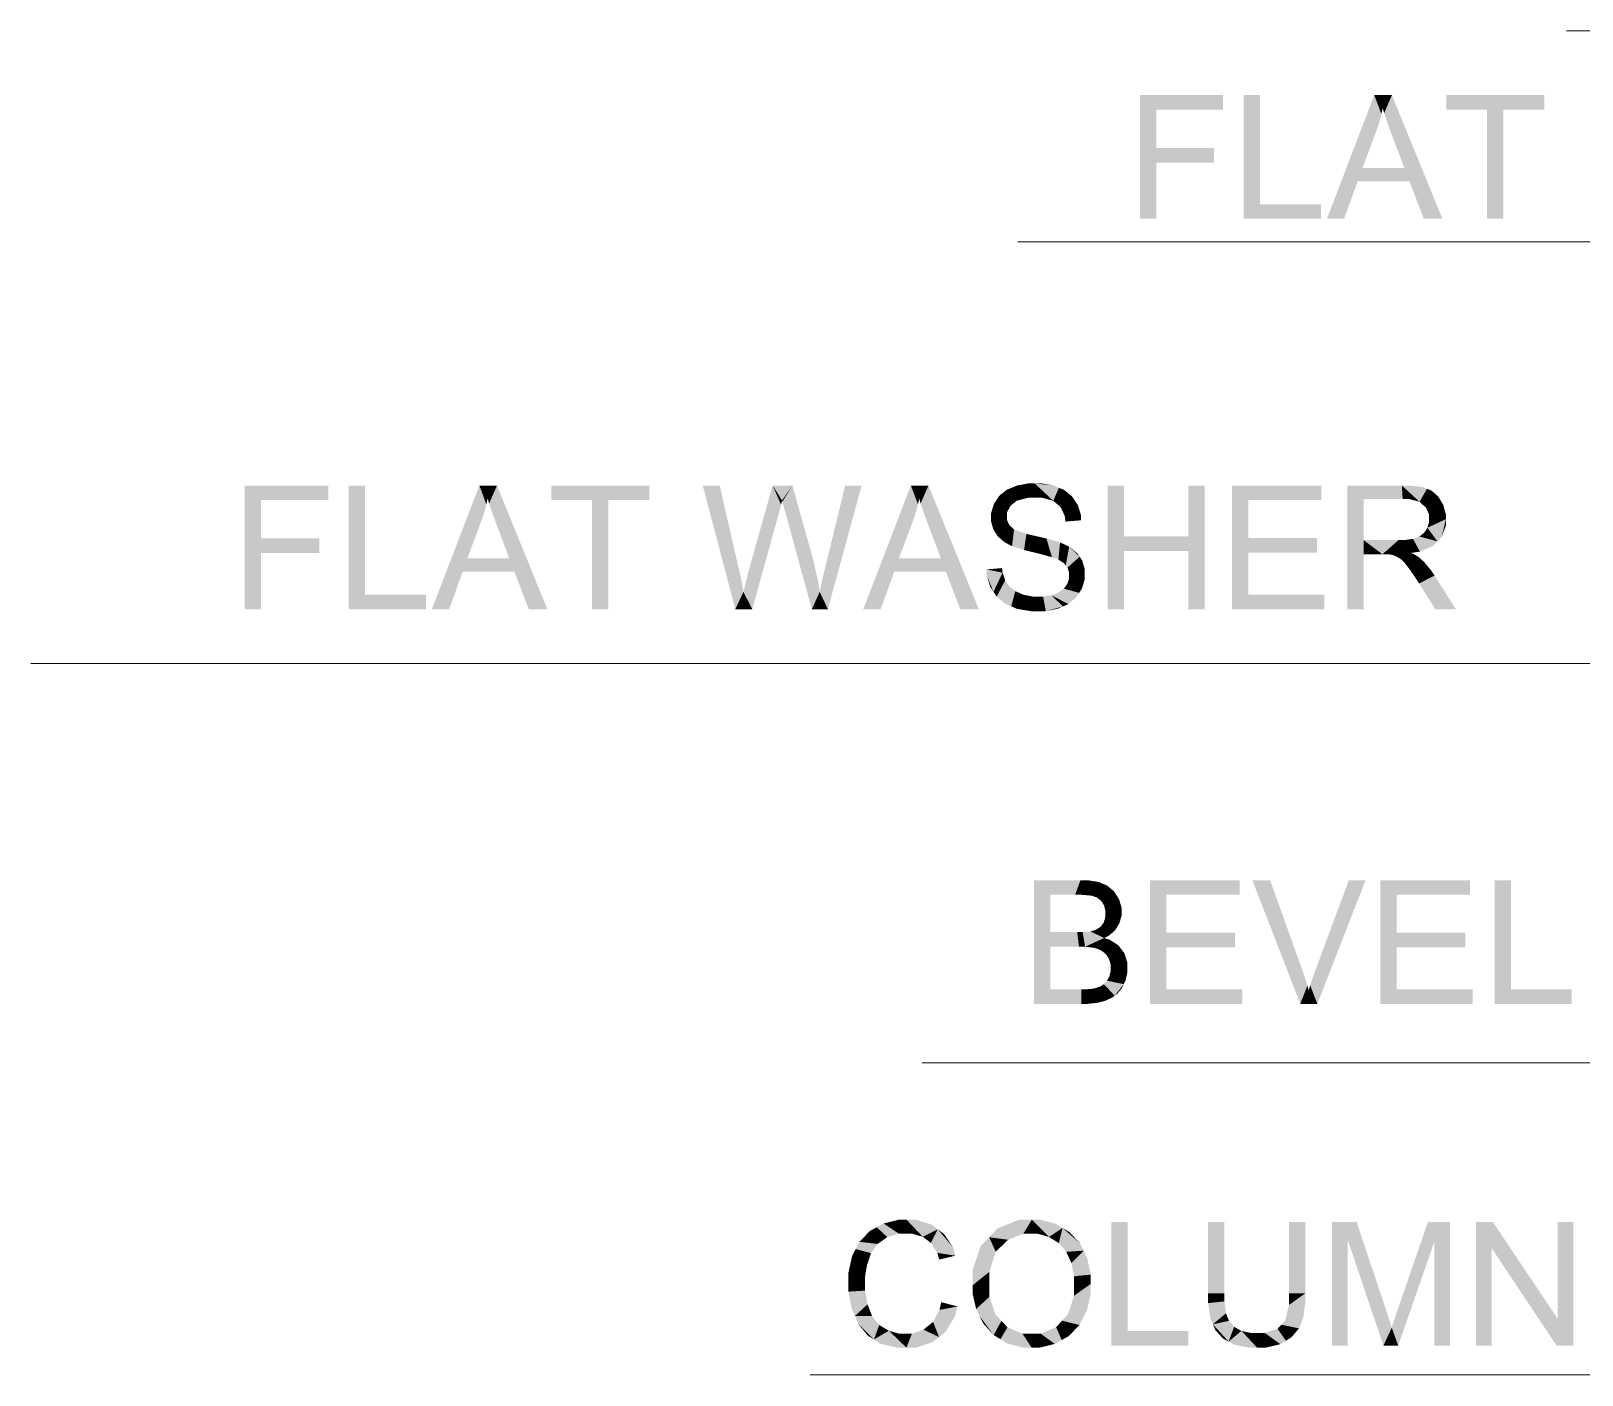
# Model space of a CAD drawing. Header units: millimetres. Extents: x 2 to 579, y 1 to 405.
# Drawn here: x 199.62 to 210.46, y 91.66 to 101.05 of the extents above; entities that cross this region are included whole.
import ezdxf

# ---------------------------------------------------------------- set-up
doc = ezdxf.new("R2010")
doc.units = ezdxf.units.MM
doc.linetypes.add('XKITLINE00', pattern=[0])
doc.layers.add('LinkedObject', color=7, linetype='Continuous', lineweight=0)

# ---------------------------------------------------------------- blocks, each defined once
blk = doc.blocks.new('*A4')
at = {"layer": 'LinkedObject'}
for points in [[(207.486, 100.234), (207.372, 99.74), (207.372, 100.604)], [(207.486, 100.234), (207.372, 100.604), (207.486, 100.502)], [(207.954, 100.502), (207.372, 100.604), (207.954, 100.604)], [(207.486, 100.502), (207.372, 100.604), (207.954, 100.502)], [(208.212, 100.604), (208.098, 99.74), (208.098, 100.604)], [(208.212, 99.842), (208.098, 99.74), (208.212, 100.604)], [(209.01, 100.604), (209.022, 100.348), (208.679, 99.74)], [(209.022, 100.348), (209.01, 100.604), (209.037, 100.389)], [(209.037, 100.389), (209.01, 100.604), (209.06, 100.472)], [(209.06, 100.472), (209.01, 100.604), (209.068, 100.513)], [(209.133, 100.604), (209.068, 100.513), (209.01, 100.604)], [(209.068, 100.513), (209.133, 100.604), (209.079, 100.478)], [(209.079, 100.478), (209.133, 100.604), (209.109, 100.388)], [(209.109, 100.388), (209.133, 100.604), (209.13, 100.333)], [(209.13, 100.333), (209.133, 100.604), (209.22, 100.095)], [(209.22, 100.095), (209.133, 100.604), (209.256, 100.002)], [(209.256, 100.002), (209.133, 100.604), (209.486, 99.74)], [(209.513, 100.604), (209.797, 100.502), (209.513, 100.502)], [(209.911, 100.502), (209.797, 100.502), (209.513, 100.604)], [(209.911, 100.502), (209.513, 100.604), (210.197, 100.604)], [(209.911, 100.502), (210.197, 100.604), (210.197, 100.502)], [(209.797, 99.74), (209.911, 100.502), (209.911, 99.74)], [(209.797, 100.502), (209.911, 100.502), (209.797, 99.74)], [(208.679, 99.74), (209.022, 100.348), (208.927, 100.095)], [(207.486, 100.132), (207.372, 99.74), (207.486, 100.234)], [(207.891, 100.132), (207.486, 100.234), (207.891, 100.234)], [(207.486, 100.132), (207.486, 100.234), (207.891, 100.132)], [(207.372, 99.74), (207.486, 100.132), (207.486, 99.74)], [(208.894, 100.002), (208.679, 99.74), (208.927, 100.095)], [(208.927, 100.095), (209.256, 100.002), (208.894, 100.002)], [(209.22, 100.095), (209.256, 100.002), (208.927, 100.095)], [(208.679, 99.74), (208.894, 100.002), (208.799, 99.74)], [(209.256, 100.002), (209.486, 99.74), (209.356, 99.74)], [(208.098, 99.74), (208.212, 99.842), (208.637, 99.74)], [(208.637, 99.74), (208.212, 99.842), (208.637, 99.842)], [(201.232, 97.508), (201.118, 97.013), (201.118, 97.877)], [(201.232, 97.508), (201.118, 97.877), (201.232, 97.775)], [(201.701, 97.775), (201.118, 97.877), (201.701, 97.877)], [(201.232, 97.775), (201.118, 97.877), (201.701, 97.775)], [(201.958, 97.877), (201.844, 97.013), (201.844, 97.877)], [(201.958, 97.115), (201.844, 97.013), (201.958, 97.877)], [(202.757, 97.877), (202.768, 97.621), (202.425, 97.013)], [(202.768, 97.621), (202.757, 97.877), (202.783, 97.662)], [(202.783, 97.662), (202.757, 97.877), (202.806, 97.745)], [(202.806, 97.745), (202.757, 97.877), (202.815, 97.787)], [(202.88, 97.877), (202.815, 97.787), (202.757, 97.877)], [(202.815, 97.787), (202.88, 97.877), (202.825, 97.751)], [(202.825, 97.751), (202.88, 97.877), (202.856, 97.661)], [(202.856, 97.661), (202.88, 97.877), (202.876, 97.607)], [(202.876, 97.607), (202.88, 97.877), (202.966, 97.368)], [(202.966, 97.368), (202.88, 97.877), (203.002, 97.275)], [(203.002, 97.275), (202.88, 97.877), (203.232, 97.013)], [(203.259, 97.877), (203.544, 97.775), (203.259, 97.775)], [(203.658, 97.775), (203.544, 97.775), (203.259, 97.877)], [(203.658, 97.775), (203.259, 97.877), (203.944, 97.877)], [(203.658, 97.775), (203.944, 97.877), (203.944, 97.775)], [(204.436, 97.877), (204.545, 97.013), (204.318, 97.877)], [(204.566, 97.311), (204.545, 97.013), (204.436, 97.877)], [(204.806, 97.877), (204.846, 97.671), (204.642, 97.294)], [(204.846, 97.671), (204.806, 97.877), (204.852, 97.692)], [(204.852, 97.692), (204.806, 97.877), (204.865, 97.743)], [(204.865, 97.743), (204.806, 97.877), (204.872, 97.773)], [(204.944, 97.877), (204.872, 97.773), (204.806, 97.877)], [(204.872, 97.773), (204.944, 97.877), (204.874, 97.763)], [(204.874, 97.763), (204.944, 97.877), (204.888, 97.713)], [(204.888, 97.713), (204.944, 97.877), (204.9, 97.671)], [(204.9, 97.671), (204.944, 97.877), (205.067, 97.44)], [(205.428, 97.877), (205.178, 97.322), (205.313, 97.877)], [(205.192, 97.013), (205.178, 97.322), (205.428, 97.877)], [(205.772, 97.877), (205.783, 97.621), (205.44, 97.013)], [(205.783, 97.621), (205.772, 97.877), (205.798, 97.662)], [(205.798, 97.662), (205.772, 97.877), (205.822, 97.745)], [(205.822, 97.745), (205.772, 97.877), (205.83, 97.787)], [(205.895, 97.877), (205.83, 97.787), (205.772, 97.877)], [(205.83, 97.787), (205.895, 97.877), (205.84, 97.751)], [(205.84, 97.751), (205.895, 97.877), (205.871, 97.661)], [(205.871, 97.661), (205.895, 97.877), (205.891, 97.607)], [(205.891, 97.607), (205.895, 97.877), (205.982, 97.368)], [(205.982, 97.368), (205.895, 97.877), (206.017, 97.275)], [(206.017, 97.275), (205.895, 97.877), (206.247, 97.013)], [(206.514, 97.772), (206.443, 97.848), (206.479, 97.862)], [(206.514, 97.877), (206.59, 97.791), (206.479, 97.862)], [(206.479, 97.862), (206.59, 97.791), (206.514, 97.772)], [(206.594, 97.892), (206.59, 97.791), (206.514, 97.877)], [(206.637, 97.892), (206.59, 97.791), (206.594, 97.892)], [(206.59, 97.791), (206.637, 97.892), (206.642, 97.791)], [(206.637, 97.892), (206.691, 97.791), (206.642, 97.791)], [(206.77, 97.877), (206.637, 97.892), (206.685, 97.892)], [(206.806, 97.861), (206.637, 97.892), (206.77, 97.877)], [(206.767, 97.77), (206.637, 97.892), (206.806, 97.861)], [(206.691, 97.791), (206.637, 97.892), (206.767, 97.77)], [(206.806, 97.861), (206.792, 97.749), (206.767, 97.77)], [(206.843, 97.846), (206.792, 97.749), (206.806, 97.861)], [(207.261, 97.522), (207.147, 97.013), (207.147, 97.877)], [(207.261, 97.522), (207.147, 97.877), (207.261, 97.877)], [(207.825, 97.877), (207.711, 97.522), (207.711, 97.877)], [(207.711, 97.42), (207.711, 97.522), (207.825, 97.877)], [(207.711, 97.42), (207.825, 97.877), (207.825, 97.013)], [(208.13, 97.511), (208.016, 97.013), (208.016, 97.877)], [(208.13, 97.511), (208.016, 97.877), (208.13, 97.775)], [(208.641, 97.775), (208.016, 97.877), (208.641, 97.877)], [(208.13, 97.775), (208.016, 97.877), (208.641, 97.775)], [(208.935, 97.496), (208.821, 97.013), (208.821, 97.877)], [(208.821, 97.877), (208.935, 97.782), (208.935, 97.496)], [(209.208, 97.782), (208.821, 97.877), (209.203, 97.877)], [(208.935, 97.782), (208.821, 97.877), (209.208, 97.782)], [(209.203, 97.877), (209.256, 97.782), (209.208, 97.782)], [(209.348, 97.866), (209.203, 97.877), (209.261, 97.877)], [(209.378, 97.854), (209.203, 97.877), (209.348, 97.866)], [(209.326, 97.763), (209.203, 97.877), (209.378, 97.854)], [(209.256, 97.782), (209.203, 97.877), (209.326, 97.763)], [(203.544, 97.013), (203.658, 97.775), (203.658, 97.013)], [(203.544, 97.775), (203.658, 97.775), (203.544, 97.013)], [(206.37, 97.776), (206.333, 97.654), (206.352, 97.748)], [(206.467, 97.734), (206.333, 97.654), (206.37, 97.776)], [(206.389, 97.805), (206.49, 97.753), (206.37, 97.776)], [(206.37, 97.776), (206.49, 97.753), (206.467, 97.734)], [(206.443, 97.848), (206.49, 97.753), (206.389, 97.805)], [(206.49, 97.753), (206.443, 97.848), (206.514, 97.772)], [(206.792, 97.749), (206.843, 97.846), (206.817, 97.728)], [(206.817, 97.728), (206.843, 97.846), (206.919, 97.77)], [(206.919, 97.77), (206.847, 97.666), (206.817, 97.728)], [(206.919, 97.77), (206.843, 97.846), (206.899, 97.8)], [(206.939, 97.74), (206.847, 97.666), (206.919, 97.77)], [(209.378, 97.854), (209.348, 97.743), (209.326, 97.763)], [(209.409, 97.842), (209.348, 97.743), (209.378, 97.854)], [(209.348, 97.743), (209.409, 97.842), (209.371, 97.723)], [(209.371, 97.723), (209.409, 97.842), (209.474, 97.772)], [(209.474, 97.772), (209.393, 97.673), (209.371, 97.723)], [(209.492, 97.742), (209.393, 97.673), (209.474, 97.772)], [(209.474, 97.772), (209.409, 97.842), (209.456, 97.801)], [(204.642, 97.294), (204.846, 97.671), (204.664, 97.013)], [(205.067, 97.44), (205.08, 97.013), (204.9, 97.671)], [(206.352, 97.748), (206.333, 97.654), (206.333, 97.686)], [(206.443, 97.688), (206.333, 97.654), (206.467, 97.734)], [(206.333, 97.654), (206.443, 97.688), (206.443, 97.661)], [(206.443, 97.638), (206.333, 97.654), (206.443, 97.661)], [(206.333, 97.654), (206.443, 97.638), (206.333, 97.624)], [(206.96, 97.672), (206.847, 97.666), (206.939, 97.74)], [(206.961, 97.634), (206.847, 97.666), (206.96, 97.672)], [(206.847, 97.666), (206.961, 97.634), (206.852, 97.625)], [(209.381, 97.582), (209.51, 97.642), (209.451, 97.487)], [(209.393, 97.621), (209.51, 97.642), (209.381, 97.582)], [(209.51, 97.677), (209.393, 97.673), (209.492, 97.742)], [(209.51, 97.642), (209.393, 97.673), (209.51, 97.677)], [(209.393, 97.673), (209.51, 97.642), (209.393, 97.642)], [(209.51, 97.642), (209.393, 97.621), (209.393, 97.642)], [(209.451, 97.487), (209.51, 97.642), (209.481, 97.518)], [(209.481, 97.518), (209.51, 97.642), (209.51, 97.596)], [(202.425, 97.013), (202.768, 97.621), (202.673, 97.368)], [(205.44, 97.013), (205.783, 97.621), (205.688, 97.368)], [(206.333, 97.624), (206.443, 97.638), (206.348, 97.57)], [(206.348, 97.57), (206.443, 97.638), (206.364, 97.546)], [(206.364, 97.546), (206.443, 97.638), (206.46, 97.6)], [(206.46, 97.6), (206.425, 97.482), (206.364, 97.546)], [(206.364, 97.546), (206.425, 97.482), (206.379, 97.522)], [(206.477, 97.585), (206.425, 97.482), (206.46, 97.6)], [(206.425, 97.482), (206.477, 97.585), (206.456, 97.465)], [(206.456, 97.465), (206.477, 97.585), (206.493, 97.57)], [(206.456, 97.465), (206.493, 97.57), (206.479, 97.453)], [(206.479, 97.453), (206.493, 97.57), (206.563, 97.426)], [(206.563, 97.426), (206.493, 97.57), (206.579, 97.539)], [(206.563, 97.426), (206.579, 97.539), (206.622, 97.412)], [(206.622, 97.412), (206.579, 97.539), (206.649, 97.523)], [(209.451, 97.487), (209.325, 97.521), (209.358, 97.547)], [(209.37, 97.564), (209.451, 97.487), (209.358, 97.547)], [(209.381, 97.582), (209.451, 97.487), (209.37, 97.564)], [(201.232, 97.406), (201.118, 97.013), (201.232, 97.508)], [(201.638, 97.406), (201.232, 97.508), (201.638, 97.508)], [(201.232, 97.406), (201.232, 97.508), (201.638, 97.406)], [(205.09, 97.358), (205.08, 97.013), (205.067, 97.44)], [(206.622, 97.412), (206.649, 97.523), (206.682, 97.397)], [(206.682, 97.397), (206.649, 97.523), (206.719, 97.507)], [(206.682, 97.397), (206.719, 97.507), (206.758, 97.376)], [(206.758, 97.376), (206.719, 97.507), (206.776, 97.369)], [(206.776, 97.369), (206.719, 97.507), (206.803, 97.359)], [(206.814, 97.48), (206.803, 97.359), (206.719, 97.507)], [(206.84, 97.468), (206.803, 97.359), (206.814, 97.48)], [(206.803, 97.359), (206.84, 97.468), (206.842, 97.334)], [(206.842, 97.334), (206.84, 97.468), (206.878, 97.45)], [(206.842, 97.334), (206.878, 97.45), (206.854, 97.318)], [(206.854, 97.318), (206.878, 97.45), (206.866, 97.303)], [(206.878, 97.45), (206.951, 97.38), (206.866, 97.303)], [(206.951, 97.38), (206.878, 97.45), (206.933, 97.406)], [(207.261, 97.42), (207.147, 97.013), (207.261, 97.522)], [(207.261, 97.522), (207.711, 97.42), (207.261, 97.42)], [(207.711, 97.522), (207.711, 97.42), (207.261, 97.522)], [(208.13, 97.409), (208.016, 97.013), (208.13, 97.511)], [(208.609, 97.409), (208.13, 97.511), (208.609, 97.511)], [(208.13, 97.409), (208.13, 97.511), (208.609, 97.409)], [(208.935, 97.496), (208.935, 97.397), (208.821, 97.013)], [(209.067, 97.397), (208.935, 97.496), (209.18, 97.496)], [(208.935, 97.397), (208.935, 97.496), (209.067, 97.397)], [(209.067, 97.397), (209.18, 97.496), (209.089, 97.397)], [(209.089, 97.397), (209.18, 97.496), (209.121, 97.395)], [(209.121, 97.395), (209.18, 97.496), (209.131, 97.393)], [(209.131, 97.393), (209.18, 97.496), (209.144, 97.39)], [(209.144, 97.39), (209.18, 97.496), (209.17, 97.378)], [(209.17, 97.378), (209.18, 97.496), (209.219, 97.496)], [(209.17, 97.378), (209.219, 97.496), (209.183, 97.37)], [(209.219, 97.496), (209.267, 97.406), (209.183, 97.37)], [(209.281, 97.504), (209.267, 97.406), (209.219, 97.496)], [(209.267, 97.406), (209.281, 97.504), (209.329, 97.415)], [(209.303, 97.512), (209.451, 97.487), (209.281, 97.504)], [(209.421, 97.455), (209.281, 97.504), (209.451, 97.487)], [(209.329, 97.415), (209.281, 97.504), (209.421, 97.455)], [(209.325, 97.521), (209.451, 97.487), (209.303, 97.512)], [(201.118, 97.013), (201.232, 97.406), (201.232, 97.013)], [(202.64, 97.275), (202.425, 97.013), (202.673, 97.368)], [(202.673, 97.368), (203.002, 97.275), (202.64, 97.275)], [(202.966, 97.368), (203.002, 97.275), (202.673, 97.368)], [(205.124, 97.206), (205.08, 97.013), (205.09, 97.358)], [(205.178, 97.322), (205.192, 97.013), (205.165, 97.269)], [(205.656, 97.275), (205.44, 97.013), (205.688, 97.368)], [(205.688, 97.368), (206.017, 97.275), (205.656, 97.275)], [(205.982, 97.368), (206.017, 97.275), (205.688, 97.368)], [(206.866, 97.303), (206.951, 97.38), (206.878, 97.268)], [(206.878, 97.268), (206.951, 97.38), (206.969, 97.353)], [(206.878, 97.268), (206.969, 97.353), (206.878, 97.247)], [(206.878, 97.247), (206.969, 97.353), (206.878, 97.227)], [(206.969, 97.353), (206.987, 97.257), (206.878, 97.227)], [(206.987, 97.257), (206.969, 97.353), (206.987, 97.292)], [(207.147, 97.013), (207.261, 97.42), (207.261, 97.013)], [(207.711, 97.42), (207.825, 97.013), (207.711, 97.013)], [(208.13, 97.115), (208.016, 97.013), (208.13, 97.409)], [(208.821, 97.013), (208.935, 97.397), (208.935, 97.013)], [(209.183, 97.37), (209.267, 97.406), (209.196, 97.362)], [(209.267, 97.406), (209.225, 97.333), (209.196, 97.362)], [(209.29, 97.396), (209.225, 97.333), (209.267, 97.406)], [(209.225, 97.333), (209.29, 97.396), (209.241, 97.312)], [(209.241, 97.312), (209.29, 97.396), (209.257, 97.291)], [(209.257, 97.291), (209.29, 97.396), (209.336, 97.363)], [(209.336, 97.363), (209.298, 97.232), (209.257, 97.291)], [(209.336, 97.363), (209.29, 97.396), (209.324, 97.374)], [(209.361, 97.34), (209.298, 97.232), (209.336, 97.363)], [(209.408, 97.283), (209.298, 97.232), (209.361, 97.34)], [(202.425, 97.013), (202.64, 97.275), (202.546, 97.013)], [(203.002, 97.275), (203.232, 97.013), (203.102, 97.013)], [(204.577, 97.266), (204.545, 97.013), (204.566, 97.311)], [(204.595, 97.178), (204.545, 97.013), (204.577, 97.266)], [(204.639, 97.283), (204.664, 97.013), (204.619, 97.203)], [(204.642, 97.294), (204.664, 97.013), (204.639, 97.283)], [(205.165, 97.269), (205.192, 97.013), (205.143, 97.175)], [(205.44, 97.013), (205.656, 97.275), (205.561, 97.013)], [(206.017, 97.275), (206.247, 97.013), (206.117, 97.013)], [(206.413, 97.268), (206.301, 97.291), (206.409, 97.3)], [(206.301, 97.291), (206.349, 97.135), (206.303, 97.247)], [(206.413, 97.268), (206.349, 97.135), (206.301, 97.291)], [(206.303, 97.247), (206.349, 97.135), (206.326, 97.17)], [(206.431, 97.214), (206.349, 97.135), (206.413, 97.268)], [(206.349, 97.135), (206.431, 97.214), (206.371, 97.101)], [(206.371, 97.101), (206.431, 97.214), (206.433, 97.05)], [(206.445, 97.194), (206.433, 97.05), (206.431, 97.214)], [(206.865, 97.19), (206.987, 97.257), (206.968, 97.158)], [(206.878, 97.227), (206.987, 97.257), (206.865, 97.19)], [(206.968, 97.158), (206.987, 97.257), (206.987, 97.223)], [(209.298, 97.232), (209.408, 97.283), (209.323, 97.193)], [(209.323, 97.193), (209.408, 97.283), (209.431, 97.248)], [(209.323, 97.193), (209.431, 97.248), (209.437, 97.013)], [(209.437, 97.013), (209.431, 97.248), (209.58, 97.013)], [(201.844, 97.013), (201.958, 97.115), (202.383, 97.013)], [(202.383, 97.013), (201.958, 97.115), (202.383, 97.115)], [(204.602, 97.134), (204.545, 97.013), (204.595, 97.178)], [(204.602, 97.134), (204.664, 97.013), (204.545, 97.013)], [(204.619, 97.203), (204.664, 97.013), (204.602, 97.134)], [(205.135, 97.134), (205.08, 97.013), (205.124, 97.206)], [(205.135, 97.134), (205.192, 97.013), (205.08, 97.013)], [(205.143, 97.175), (205.192, 97.013), (205.135, 97.134)], [(206.459, 97.173), (206.433, 97.05), (206.445, 97.194)], [(206.459, 97.173), (206.473, 97.033), (206.433, 97.05)], [(206.502, 97.139), (206.473, 97.033), (206.459, 97.173)], [(206.473, 97.033), (206.502, 97.139), (206.512, 97.016)], [(206.532, 97.126), (206.512, 97.016), (206.502, 97.139)], [(206.561, 97.113), (206.512, 97.016), (206.532, 97.126)], [(206.561, 97.113), (206.61, 96.999), (206.512, 97.016)], [(206.627, 97.101), (206.61, 96.999), (206.561, 97.113)], [(206.627, 97.101), (206.669, 96.999), (206.61, 96.999)], [(206.664, 97.101), (206.669, 96.999), (206.627, 97.101)], [(206.664, 97.101), (206.715, 96.999), (206.669, 96.999)], [(206.696, 97.101), (206.715, 96.999), (206.664, 97.101)], [(206.754, 97.11), (206.835, 97.032), (206.696, 97.101)], [(206.696, 97.101), (206.835, 97.032), (206.715, 96.999)], [(206.779, 97.12), (206.928, 97.097), (206.754, 97.11)], [(206.872, 97.049), (206.754, 97.11), (206.928, 97.097)], [(206.835, 97.032), (206.754, 97.11), (206.872, 97.049)], [(206.804, 97.13), (206.928, 97.097), (206.779, 97.12)], [(206.841, 97.157), (206.948, 97.127), (206.804, 97.13)], [(206.804, 97.13), (206.948, 97.127), (206.928, 97.097)], [(206.853, 97.173), (206.968, 97.158), (206.841, 97.157)], [(206.948, 97.127), (206.841, 97.157), (206.968, 97.158)], [(206.865, 97.19), (206.968, 97.158), (206.853, 97.173)], [(208.016, 97.013), (208.13, 97.115), (208.661, 97.013)], [(208.661, 97.013), (208.13, 97.115), (208.661, 97.115)], [(206.715, 96.999), (206.835, 97.032), (206.798, 97.016)], [(206.633, 95.12), (206.747, 94.655), (206.633, 94.256)], [(206.747, 94.757), (206.747, 94.655), (206.633, 95.12)], [(206.633, 95.12), (206.747, 95.018), (206.747, 94.757)], [(206.92, 95.018), (206.633, 95.12), (206.957, 95.12)], [(206.747, 95.018), (206.633, 95.12), (206.92, 95.018)], [(206.92, 95.018), (206.957, 95.12), (206.967, 95.018)], [(206.957, 95.12), (207.033, 95.012), (206.967, 95.018)], [(207.007, 95.12), (207.033, 95.012), (206.957, 95.12)], [(207.086, 95.107), (207.033, 95.012), (207.007, 95.12)], [(207.033, 95.012), (207.086, 95.107), (207.052, 95.006)], [(207.052, 95.006), (207.086, 95.107), (207.071, 95)], [(207.071, 95), (207.086, 95.107), (207.116, 95.094)], [(207.116, 95.094), (207.1, 94.977), (207.071, 95)], [(207.146, 95.081), (207.1, 94.977), (207.116, 95.094)], [(207.193, 95.04), (207.1, 94.977), (207.146, 95.081)], [(207.558, 94.754), (207.444, 94.256), (207.444, 95.12)], [(207.558, 94.754), (207.444, 95.12), (207.558, 95.018)], [(208.069, 95.018), (207.444, 95.12), (208.069, 95.12)], [(207.558, 95.018), (207.444, 95.12), (208.069, 95.018)], [(208.282, 95.12), (208.493, 94.256), (208.158, 95.12)], [(208.507, 94.492), (208.493, 94.256), (208.282, 95.12)], [(208.949, 95.12), (208.599, 94.492), (208.832, 95.12)], [(208.612, 94.256), (208.599, 94.492), (208.949, 95.12)], [(209.167, 94.754), (209.053, 94.256), (209.053, 95.12)], [(209.167, 94.754), (209.053, 95.12), (209.167, 95.018)], [(209.678, 95.018), (209.053, 95.12), (209.678, 95.12)], [(209.167, 95.018), (209.053, 95.12), (209.678, 95.018)], [(209.965, 95.12), (209.85, 94.256), (209.85, 95.12)], [(209.965, 94.358), (209.85, 94.256), (209.965, 95.12)], [(207.21, 95.013), (207.1, 94.977), (207.193, 95.04)], [(207.1, 94.977), (207.21, 95.013), (207.111, 94.961)], [(207.21, 95.013), (207.121, 94.945), (207.111, 94.961)], [(207.121, 94.945), (207.21, 95.013), (207.131, 94.907)], [(207.131, 94.907), (207.21, 95.013), (207.244, 94.899)], [(207.244, 94.929), (207.21, 95.013), (207.227, 94.986)], [(207.244, 94.899), (207.21, 95.013), (207.244, 94.929)], [(207.214, 94.795), (207.098, 94.795), (207.12, 94.825)], [(207.12, 94.825), (207.244, 94.899), (207.214, 94.795)], [(207.131, 94.863), (207.244, 94.899), (207.12, 94.825)], [(207.244, 94.899), (207.131, 94.885), (207.131, 94.907)], [(207.131, 94.885), (207.244, 94.899), (207.131, 94.863)], [(207.214, 94.795), (207.244, 94.899), (207.229, 94.819)], [(207.229, 94.819), (207.244, 94.899), (207.244, 94.871)], [(206.947, 94.655), (206.747, 94.757), (206.934, 94.757)], [(206.747, 94.655), (206.747, 94.757), (206.947, 94.655)], [(206.989, 94.655), (206.934, 94.757), (206.972, 94.757)], [(206.947, 94.655), (206.934, 94.757), (206.989, 94.655)], [(207.027, 94.762), (207.123, 94.716), (206.972, 94.757)], [(206.972, 94.757), (207.123, 94.716), (206.989, 94.655)], [(206.989, 94.655), (207.123, 94.716), (207.052, 94.648)], [(207.043, 94.767), (207.154, 94.731), (207.027, 94.762)], [(207.123, 94.716), (207.027, 94.762), (207.154, 94.731)], [(207.065, 94.774), (207.154, 94.731), (207.043, 94.767)], [(207.123, 94.716), (207.074, 94.641), (207.052, 94.648)], [(207.098, 94.795), (207.154, 94.731), (207.065, 94.774)], [(207.074, 94.641), (207.123, 94.716), (207.096, 94.633)], [(207.096, 94.633), (207.123, 94.716), (207.13, 94.608)], [(207.199, 94.77), (207.098, 94.795), (207.214, 94.795)], [(207.154, 94.731), (207.098, 94.795), (207.199, 94.77)], [(207.222, 94.665), (207.123, 94.716), (207.162, 94.704)], [(207.13, 94.608), (207.123, 94.716), (207.222, 94.665)], [(207.558, 94.652), (207.444, 94.256), (207.558, 94.754)], [(208.037, 94.652), (207.558, 94.754), (208.037, 94.754)], [(207.558, 94.652), (207.558, 94.754), (208.037, 94.652)], [(209.167, 94.652), (209.053, 94.256), (209.167, 94.754)], [(209.646, 94.652), (209.167, 94.754), (209.646, 94.754)], [(209.167, 94.652), (209.167, 94.754), (209.646, 94.652)], [(206.633, 94.256), (206.747, 94.655), (206.747, 94.358)], [(207.13, 94.608), (207.222, 94.665), (207.143, 94.591)], [(207.143, 94.591), (207.222, 94.665), (207.155, 94.573)], [(207.155, 94.573), (207.222, 94.665), (207.243, 94.637)], [(207.243, 94.637), (207.168, 94.531), (207.155, 94.573)], [(207.264, 94.61), (207.168, 94.531), (207.243, 94.637)], [(207.285, 94.544), (207.168, 94.531), (207.264, 94.61)], [(207.558, 94.358), (207.444, 94.256), (207.558, 94.652)], [(209.167, 94.358), (209.053, 94.256), (209.167, 94.652)], [(207.159, 94.449), (207.285, 94.506), (207.26, 94.394)], [(207.168, 94.486), (207.285, 94.506), (207.159, 94.449)], [(207.285, 94.506), (207.168, 94.531), (207.285, 94.544)], [(207.168, 94.531), (207.285, 94.506), (207.168, 94.506)], [(207.285, 94.506), (207.168, 94.486), (207.168, 94.506)], [(207.26, 94.394), (207.285, 94.506), (207.272, 94.42)], [(207.272, 94.42), (207.285, 94.506), (207.285, 94.476)], [(207.196, 94.313), (207.094, 94.377), (207.12, 94.394)], [(207.142, 94.418), (207.26, 94.394), (207.12, 94.394)], [(207.12, 94.394), (207.26, 94.394), (207.196, 94.313)], [(207.151, 94.434), (207.26, 94.394), (207.142, 94.418)], [(207.26, 94.394), (207.151, 94.434), (207.159, 94.449)], [(207.196, 94.313), (207.26, 94.394), (207.215, 94.327)], [(207.215, 94.327), (207.26, 94.394), (207.247, 94.367)], [(208.521, 94.454), (208.493, 94.256), (208.507, 94.492)], [(208.543, 94.384), (208.493, 94.256), (208.521, 94.454)], [(208.586, 94.457), (208.612, 94.256), (208.562, 94.386)], [(208.599, 94.492), (208.612, 94.256), (208.586, 94.457)], [(206.747, 94.358), (206.962, 94.256), (206.633, 94.256)], [(206.963, 94.358), (206.962, 94.256), (206.747, 94.358)], [(206.963, 94.358), (207.004, 94.256), (206.962, 94.256)], [(206.99, 94.358), (207.004, 94.256), (206.963, 94.358)], [(207.029, 94.36), (207.073, 94.263), (206.99, 94.358)], [(206.99, 94.358), (207.073, 94.263), (207.004, 94.256)], [(207.041, 94.362), (207.073, 94.263), (207.029, 94.36)], [(207.102, 94.27), (207.041, 94.362), (207.061, 94.366)], [(207.073, 94.263), (207.041, 94.362), (207.102, 94.27)], [(207.094, 94.377), (207.177, 94.299), (207.061, 94.366)], [(207.061, 94.366), (207.177, 94.299), (207.102, 94.27)], [(207.177, 94.299), (207.094, 94.377), (207.196, 94.313)], [(207.102, 94.27), (207.177, 94.299), (207.13, 94.278)], [(207.444, 94.256), (207.558, 94.358), (208.089, 94.256)], [(208.089, 94.256), (207.558, 94.358), (208.089, 94.358)], [(208.552, 94.351), (208.493, 94.256), (208.543, 94.384)], [(208.493, 94.256), (208.552, 94.351), (208.612, 94.256)], [(208.562, 94.386), (208.612, 94.256), (208.552, 94.351)], [(209.053, 94.256), (209.167, 94.358), (209.698, 94.256)], [(209.698, 94.256), (209.167, 94.358), (209.698, 94.358)], [(209.85, 94.256), (209.965, 94.358), (210.39, 94.256)], [(210.39, 94.256), (209.965, 94.358), (210.39, 94.358)], [(205.486, 92.67), (205.54, 92.579), (205.412, 92.594)], [(205.533, 92.696), (205.54, 92.579), (205.486, 92.67)], [(205.581, 92.722), (205.69, 92.65), (205.533, 92.696)], [(205.533, 92.696), (205.69, 92.65), (205.607, 92.627)], [(205.54, 92.579), (205.533, 92.696), (205.574, 92.603)], [(205.574, 92.603), (205.533, 92.696), (205.607, 92.627)], [(205.685, 92.748), (205.69, 92.65), (205.581, 92.722)], [(205.742, 92.748), (205.69, 92.65), (205.685, 92.748)], [(205.69, 92.65), (205.742, 92.748), (205.74, 92.65)], [(205.742, 92.748), (205.783, 92.65), (205.74, 92.65)], [(205.916, 92.715), (205.742, 92.748), (205.807, 92.748)], [(205.96, 92.682), (205.742, 92.748), (205.916, 92.715)], [(205.855, 92.629), (205.742, 92.748), (205.96, 92.682)], [(205.783, 92.65), (205.742, 92.748), (205.855, 92.629)], [(205.855, 92.629), (205.96, 92.682), (205.884, 92.607)], [(205.96, 92.682), (205.912, 92.586), (205.884, 92.607)], [(205.912, 92.586), (205.96, 92.682), (205.956, 92.517)], [(205.956, 92.517), (205.96, 92.682), (206.083, 92.497)], [(206.066, 92.556), (205.96, 92.682), (206.004, 92.649)], [(206.083, 92.497), (205.96, 92.682), (206.066, 92.556)], [(206.526, 92.748), (206.319, 92.626), (206.376, 92.687)], [(206.617, 92.748), (206.319, 92.626), (206.526, 92.748)], [(206.557, 92.65), (206.319, 92.626), (206.617, 92.748)], [(206.557, 92.65), (206.617, 92.748), (206.617, 92.65)], [(206.617, 92.748), (206.66, 92.65), (206.617, 92.65)], [(206.784, 92.72), (206.617, 92.748), (206.677, 92.748)], [(206.832, 92.691), (206.617, 92.748), (206.784, 92.72)], [(206.737, 92.628), (206.617, 92.748), (206.832, 92.691)], [(206.66, 92.65), (206.617, 92.748), (206.737, 92.628)], [(206.737, 92.628), (206.832, 92.691), (206.772, 92.606)], [(206.832, 92.691), (206.806, 92.585), (206.772, 92.606)], [(206.806, 92.585), (206.832, 92.691), (206.858, 92.524)], [(206.954, 92.583), (206.832, 92.691), (206.88, 92.662)], [(206.979, 92.532), (206.832, 92.691), (206.954, 92.583)], [(206.858, 92.524), (206.832, 92.691), (206.979, 92.532)], [(207.286, 92.733), (207.172, 91.869), (207.172, 92.733)], [(207.286, 91.971), (207.172, 91.869), (207.286, 92.733)], [(207.963, 92.733), (207.849, 92.234), (207.849, 92.733)], [(207.963, 92.235), (207.849, 92.234), (207.963, 92.733)], [(208.528, 92.733), (208.414, 92.235), (208.414, 92.733)], [(208.528, 92.234), (208.414, 92.235), (208.528, 92.733)], [(208.715, 92.733), (208.825, 92.605), (208.715, 91.869)], [(208.825, 92.605), (208.715, 92.733), (208.886, 92.733)], [(208.825, 92.605), (208.886, 92.733), (209.074, 91.869)], [(209.074, 91.869), (208.886, 92.733), (209.091, 92.122)], [(209.385, 92.733), (209.429, 92.593), (209.178, 92.133)], [(209.538, 92.733), (209.429, 92.593), (209.385, 92.733)], [(209.429, 91.869), (209.538, 92.733), (209.538, 91.869)], [(209.429, 92.593), (209.538, 92.733), (209.429, 91.869)], [(209.721, 92.733), (209.831, 92.548), (209.721, 91.869)], [(209.831, 92.548), (209.721, 92.733), (209.839, 92.733)], [(209.831, 92.548), (209.839, 92.733), (210.284, 91.869)], [(210.284, 91.869), (209.839, 92.733), (210.292, 92.055)], [(210.401, 92.733), (210.292, 92.055), (210.292, 92.733)], [(210.401, 91.869), (210.292, 92.055), (210.401, 92.733)], [(205.412, 92.594), (205.54, 92.579), (205.386, 92.543)], [(205.386, 92.543), (205.54, 92.579), (205.493, 92.515)], [(206.319, 92.626), (206.203, 92.29), (206.261, 92.566)], [(206.365, 92.525), (206.203, 92.29), (206.319, 92.626)], [(206.261, 92.566), (206.203, 92.29), (206.203, 92.397)], [(206.452, 92.608), (206.319, 92.626), (206.557, 92.65)], [(206.319, 92.626), (206.452, 92.608), (206.408, 92.566)], [(206.365, 92.525), (206.319, 92.626), (206.408, 92.566)], [(208.715, 91.869), (208.825, 92.605), (208.825, 91.869)], [(209.178, 92.133), (209.429, 92.593), (209.177, 91.869)], [(205.466, 92.434), (205.335, 92.375), (205.361, 92.493)], [(205.48, 92.474), (205.361, 92.493), (205.386, 92.543)], [(205.466, 92.434), (205.361, 92.493), (205.48, 92.474)], [(205.48, 92.474), (205.386, 92.543), (205.493, 92.515)], [(205.956, 92.517), (206.083, 92.497), (205.971, 92.47)], [(206.321, 92.385), (206.203, 92.29), (206.365, 92.525)], [(206.858, 92.524), (206.979, 92.532), (206.876, 92.484)], [(206.979, 92.532), (206.894, 92.445), (206.876, 92.484)], [(206.894, 92.445), (206.979, 92.532), (206.912, 92.353)], [(206.912, 92.353), (206.979, 92.532), (207.029, 92.365)], [(207.029, 92.365), (206.979, 92.532), (207.004, 92.481)], [(209.721, 91.869), (209.831, 92.548), (209.831, 91.869)], [(205.452, 92.351), (205.335, 92.375), (205.466, 92.434)], [(205.335, 92.375), (205.452, 92.351), (205.335, 92.308)], [(205.335, 92.308), (205.452, 92.351), (205.452, 92.308)], [(206.203, 92.29), (206.321, 92.385), (206.321, 92.288)], [(206.912, 92.3), (207.029, 92.365), (207.029, 92.3)], [(206.912, 92.353), (207.029, 92.365), (206.912, 92.3)], [(205.452, 92.308), (205.335, 92.246), (205.335, 92.308)], [(205.452, 92.253), (205.335, 92.246), (205.452, 92.308)], [(205.452, 92.253), (205.381, 92.076), (205.335, 92.246)], [(205.335, 92.246), (205.381, 92.076), (205.358, 92.13)], [(205.469, 92.157), (205.381, 92.076), (205.452, 92.253)], [(206.203, 92.29), (206.321, 92.21), (206.203, 92.233)], [(206.321, 92.21), (206.203, 92.29), (206.321, 92.288)], [(206.203, 92.233), (206.321, 92.21), (206.228, 92.125)], [(206.87, 92.088), (207.029, 92.3), (206.976, 92.065)], [(206.912, 92.217), (207.029, 92.3), (206.87, 92.088)], [(207.029, 92.3), (206.912, 92.217), (206.912, 92.3)], [(206.976, 92.065), (207.029, 92.3), (207.003, 92.117)], [(207.003, 92.117), (207.029, 92.3), (207.029, 92.234)], [(207.963, 92.235), (207.849, 92.166), (207.849, 92.234)], [(207.963, 92.178), (207.849, 92.166), (207.963, 92.235)], [(208.387, 92.043), (208.528, 92.234), (208.499, 92.027)], [(208.414, 92.153), (208.528, 92.234), (208.387, 92.043)], [(208.528, 92.234), (208.414, 92.153), (208.414, 92.235)], [(208.499, 92.027), (208.528, 92.234), (208.514, 92.066)], [(208.514, 92.066), (208.528, 92.234), (208.528, 92.169)], [(205.381, 92.076), (205.469, 92.157), (205.485, 92.116)], [(205.501, 92.075), (205.381, 92.076), (205.485, 92.116)], [(205.927, 92.035), (206.098, 92.143), (205.969, 91.929)], [(205.972, 92.118), (206.098, 92.143), (205.927, 92.035)], [(205.969, 91.929), (206.098, 92.143), (206.015, 91.966)], [(206.098, 92.143), (205.972, 92.118), (205.984, 92.172)], [(206.015, 91.966), (206.098, 92.143), (206.08, 92.073)], [(206.228, 92.125), (206.321, 92.21), (206.253, 92.074)], [(206.253, 92.074), (206.321, 92.21), (206.363, 92.087)], [(207.963, 92.178), (207.882, 92.018), (207.849, 92.166)], [(207.849, 92.166), (207.882, 92.018), (207.866, 92.057)], [(207.974, 92.095), (207.882, 92.018), (207.963, 92.178)], [(209.105, 92.079), (209.074, 91.869), (209.091, 92.122)], [(209.178, 92.133), (209.177, 91.869), (209.162, 92.087)], [(205.381, 92.076), (205.514, 91.912), (205.403, 92.022)], [(205.501, 92.075), (205.514, 91.912), (205.381, 92.076)], [(205.403, 92.022), (205.514, 91.912), (205.47, 91.94)], [(205.551, 92.013), (205.514, 91.912), (205.501, 92.075)], [(205.514, 91.912), (205.551, 92.013), (205.584, 91.993)], [(205.969, 91.929), (205.86, 91.98), (205.894, 92.008)], [(205.927, 92.035), (205.969, 91.929), (205.894, 92.008)], [(206.363, 92.087), (206.35, 91.943), (206.253, 92.074)], [(206.253, 92.074), (206.35, 91.943), (206.278, 92.023)], [(206.405, 92.042), (206.35, 91.943), (206.363, 92.087)], [(206.35, 91.943), (206.405, 92.042), (206.398, 91.914)], [(206.398, 91.914), (206.405, 92.042), (206.447, 91.997)], [(206.828, 92.043), (206.875, 91.935), (206.787, 91.998)], [(206.976, 92.065), (206.828, 92.043), (206.87, 92.088)], [(206.95, 92.013), (206.828, 92.043), (206.976, 92.065)], [(206.875, 91.935), (206.828, 92.043), (206.95, 92.013)], [(207.882, 92.018), (207.974, 92.095), (207.984, 92.069)], [(207.995, 92.042), (207.882, 92.018), (207.984, 92.069)], [(207.995, 92.042), (207.992, 91.897), (207.882, 92.018)], [(207.882, 92.018), (207.992, 91.897), (207.899, 91.978)], [(208.031, 92.001), (207.992, 91.897), (207.995, 92.042)], [(208.361, 92.015), (208.431, 91.927), (208.334, 91.986)], [(208.499, 92.027), (208.361, 92.015), (208.387, 92.043)], [(208.484, 91.989), (208.361, 92.015), (208.499, 92.027)], [(208.431, 91.927), (208.361, 92.015), (208.484, 91.989)], [(209.125, 92.016), (209.074, 91.869), (209.105, 92.079)], [(209.132, 91.994), (209.074, 91.869), (209.125, 92.016)], [(209.139, 92.018), (209.177, 91.869), (209.132, 91.994)], [(209.162, 92.087), (209.177, 91.869), (209.139, 92.018)], [(210.292, 92.055), (210.401, 91.869), (210.284, 91.869)], [(205.618, 91.973), (205.514, 91.912), (205.584, 91.993)], [(205.618, 91.973), (205.741, 91.855), (205.514, 91.912)], [(205.514, 91.912), (205.741, 91.855), (205.557, 91.883)], [(205.692, 91.952), (205.741, 91.855), (205.618, 91.973)], [(205.741, 91.855), (205.692, 91.952), (205.731, 91.952)], [(205.779, 91.952), (205.741, 91.855), (205.731, 91.952)], [(205.779, 91.952), (205.969, 91.929), (205.741, 91.855)], [(205.741, 91.855), (205.969, 91.929), (205.808, 91.855)], [(205.86, 91.98), (205.969, 91.929), (205.779, 91.952)], [(205.808, 91.855), (205.969, 91.929), (205.922, 91.892)], [(206.447, 91.997), (206.616, 91.855), (206.398, 91.914)], [(206.398, 91.914), (206.616, 91.855), (206.446, 91.884)], [(206.552, 91.952), (206.616, 91.855), (206.447, 91.997)], [(206.616, 91.855), (206.552, 91.952), (206.616, 91.952)], [(206.616, 91.855), (206.68, 91.952), (206.673, 91.855)], [(206.68, 91.952), (206.616, 91.855), (206.616, 91.952)], [(206.673, 91.855), (206.68, 91.952), (206.777, 91.881)], [(206.826, 91.908), (206.68, 91.952), (206.787, 91.998)], [(206.777, 91.881), (206.68, 91.952), (206.826, 91.908)], [(206.787, 91.998), (206.875, 91.935), (206.826, 91.908)], [(207.172, 91.869), (207.286, 91.971), (207.711, 91.869)], [(207.711, 91.869), (207.286, 91.971), (207.711, 91.971)], [(207.899, 91.978), (207.992, 91.897), (207.954, 91.917)], [(207.992, 91.897), (208.031, 92.001), (208.056, 91.986)], [(208.082, 91.972), (207.992, 91.897), (208.056, 91.986)], [(208.082, 91.972), (208.191, 91.855), (207.992, 91.897)], [(208.144, 91.958), (208.191, 91.855), (208.082, 91.972)], [(208.191, 91.855), (208.144, 91.958), (208.181, 91.958)], [(208.244, 91.958), (208.191, 91.855), (208.181, 91.958)], [(208.191, 91.855), (208.244, 91.958), (208.253, 91.855)], [(208.393, 91.903), (208.244, 91.958), (208.334, 91.986)], [(208.354, 91.879), (208.244, 91.958), (208.393, 91.903)], [(208.253, 91.855), (208.244, 91.958), (208.354, 91.879)], [(208.334, 91.986), (208.431, 91.927), (208.393, 91.903)], [(209.074, 91.869), (209.132, 91.994), (209.177, 91.869)], [(205.557, 91.883), (205.741, 91.855), (205.671, 91.855)], [(206.446, 91.884), (206.616, 91.855), (206.555, 91.855)], [(207.992, 91.897), (208.191, 91.855), (208.031, 91.876)], [(208.031, 91.876), (208.191, 91.855), (208.13, 91.855)]]:
    blk.add_hatch(color=7, dxfattribs=at).paths.add_polyline_path(points, flags=17)
at = {"layer": 'LinkedObject', "color": 6, "linetype": 'XKITLINE00', "lineweight": 0}
for p, q in [((219.894, 101.052), (210.352, 101.052)), ((220.149, 99.579), (206.52, 99.579)), ((219.193, 96.634), (199.624, 96.634)), ((218.805, 93.845), (205.85, 93.845)), ((219.529, 91.664), (205.069, 91.664))]:
    blk.add_line(p, q, dxfattribs=at)

msp = doc.modelspace()

# ---------------------------------------------------------------- block references
at = {"lineweight": 0}
msp.add_blockref('*A4', (0, 0), dxfattribs=at)

doc.saveas('drawing.dxf')
